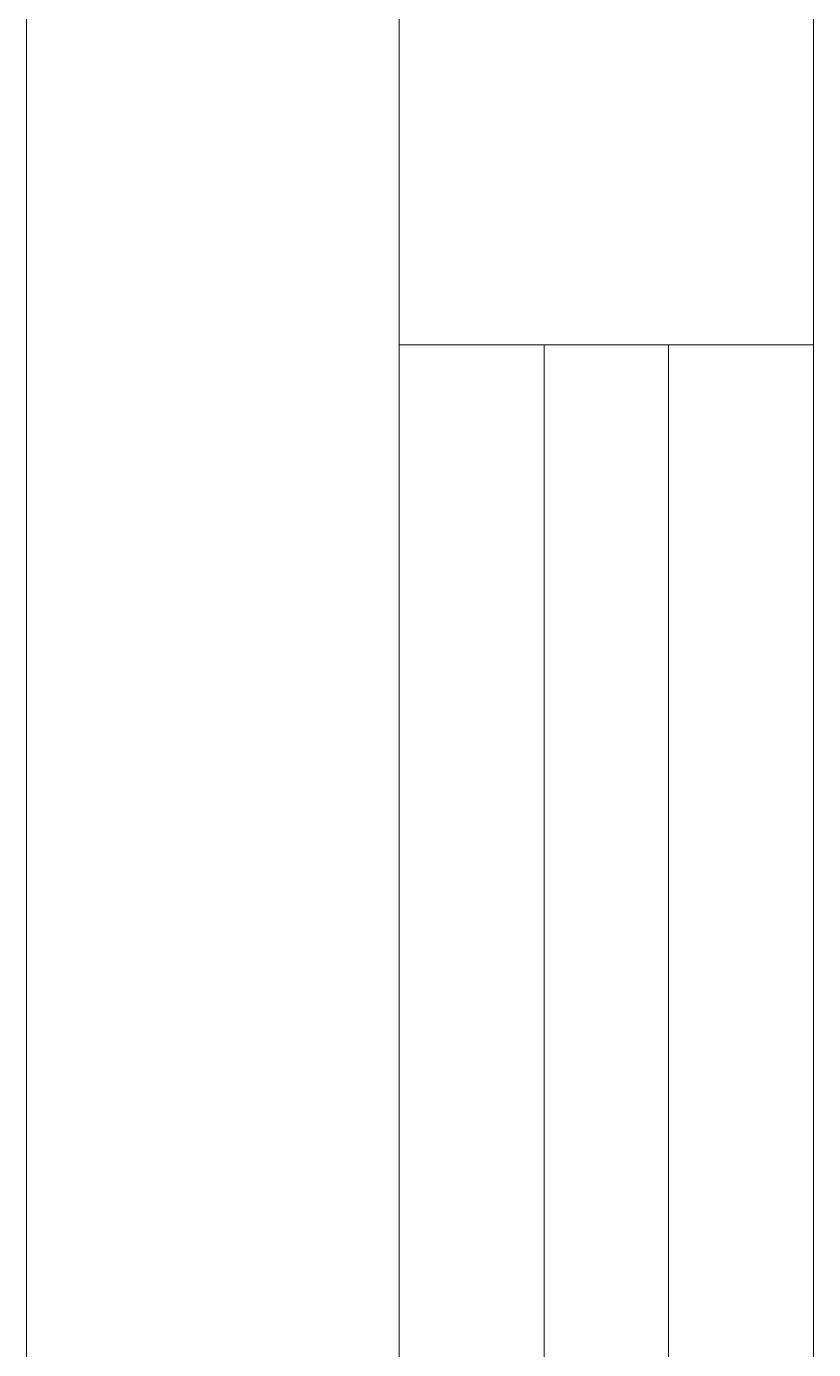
# Model space of a CAD drawing. Header units: millimetres. Extents: x -5300 to 98858, y -5196 to 93886.
# Drawn here: x 54574 to 54650, y 75825 to 75952.7 of the extents above; entities that cross this region are included whole.
import ezdxf

# ---------------------------------------------------------------- set-up
doc = ezdxf.new("R2010")
doc.units = ezdxf.units.MM
for name, color, linetype, lineweight, true_color in [('Двери', 7, 'Continuous', 18, 0x7f7f7f), ('Перекрытия', 7, 'Continuous', 18, 0x7f7f7f), ('Стены', 7, 'Continuous', 18, 0x7f7f7f)]:
    doc.layers.add(name, color=color, linetype=linetype, lineweight=lineweight, true_color=true_color)

# ---------------------------------------------------------------- blocks, each defined once
blk = doc.blocks.new('ПЕР-003 5804 - ПЕР-003 5804-240234-Подвал')
at = {"layer": 'Перекрытия', "color": 254, "true_color": 0xd4d4d4}
for p, q in [((54650, 52670), (54650, 80210)), ((54650, 80210), (54650, 52670))]:
    blk.add_line(p, q, dxfattribs=at)
blk = doc.blocks.new('ПЕР-002 130092 - ПЕР-002 130092-245519-Подвал')
at = {"layer": 'Перекрытия', "color": 254, "true_color": 0xd4d4d4}
for p, q in [((54650, 77300.95), (54650, 75100.95)), ((54650, 75100.95), (54650, 77300.95))]:
    blk.add_line(p, q, dxfattribs=at)
blk = doc.blocks.new('СТН-03 147010 - СТН-03 147010-246271-Подвал')
at = {"layer": 'Стены', "color": 254, "true_color": 0xd4d4d4}
for p, q in [((54650, 77050), (54650, 75350)), ((54650, 75400), (54650, 77000))]:
    blk.add_line(p, q, dxfattribs=at)
blk = doc.blocks.new('Дн-9 147062 - Дн-9-246376-Подвал')
at = {"layer": 'Двери', "color": 254, "true_color": 0xd4d4d4}
for p, q in [((54574, 75510), (54574, 76890)), ((54574, 75510), (54574, 76890)), ((54610, 76890), (54610, 75510)), ((54610, 75510), (54610, 76890)), ((54610, 76890), (54610, 75510)), ((54610, 75510), (54610, 76890)), ((54650, 75510), (54650, 76890)), ((54650, 76890), (54650, 75510)), ((54650, 75510), (54650, 76890)), ((54650, 76890), (54650, 75510)), ((54610, 75922), (54610, 76002)), ((54610, 76002), (54610, 75922)), ((54610, 75922), (54610, 76002)), ((54610, 76002), (54610, 75922)), ((54610, 75498), (54610, 76002)), ((54610, 75922), (54610, 76002)), ((54610, 76002), (54610, 75498)), ((54610, 76002), (54610, 75922)), ((54610, 76002), (54610, 75498)), ((54610, 75498), (54610, 76002)), ((54610, 76002), (54610, 75922)), ((54610, 75922), (54610, 76002)), ((54650, 76002), (54650, 75922)), ((54650, 75922), (54650, 76002)), ((54650, 76002), (54650, 75922)), ((54650, 75922), (54650, 76002)), ((54650, 76002), (54650, 75498)), ((54650, 75498), (54650, 76002)), ((54650, 76002), (54650, 75922)), ((54650, 75922), (54650, 76002)), ((54650, 75498), (54650, 76002)), ((54650, 75922), (54650, 76002)), ((54650, 76002), (54650, 75498)), ((54650, 76002), (54650, 75922)), ((54650, 75922), (54610, 75922)), ((54610, 75922), (54610, 75922)), ((54610, 75922), (54610, 75922)), ((54610, 75922), (54610, 75922)), ((54610, 75922), (54650, 75922)), ((54650, 75922), (54610, 75922)), ((54610, 75922), (54610, 75922)), ((54610, 75922), (54650, 75922)), ((54650, 75922), (54610, 75922)), ((54610, 75922), (54610, 75922)), ((54610, 75922), (54650, 75922)), ((54650, 75922), (54610, 75922)), ((54610, 75922), (54610, 75922)), ((54610, 75922), (54650, 75922)), ((54610, 75578), (54610, 75922)), ((54650, 75922), (54610, 75922)), ((54610, 75922), (54610, 75578)), ((54610, 75922), (54650, 75922)), ((54650, 75922), (54610, 75922)), ((54610, 75922), (54610, 75922)), ((54610, 75922), (54650, 75922)), ((54610, 75578), (54610, 75922)), ((54610, 75922), (54650, 75922)), ((54610, 75922), (54610, 75578)), ((54610, 75578), (54610, 75922)), ((54610, 75922), (54610, 75922)), ((54650, 75922), (54610, 75922)), ((54610, 75922), (54610, 75578)), ((54610, 75922), (54610, 75578)), ((54650, 75922), (54610, 75922)), ((54610, 75578), (54610, 75922)), ((54610, 75922), (54650, 75922)), ((54624, 75578), (54624, 75922)), ((54624, 75922), (54636, 75922)), ((54624, 75578), (54624, 75922)), ((54624, 75922), (54624, 75922)), ((54624, 75922), (54624, 75578)), ((54636, 75922), (54624, 75922)), ((54624, 75922), (54624, 75922)), ((54624, 75922), (54636, 75922)), ((54636, 75922), (54624, 75922)), ((54624, 75922), (54624, 75578)), ((54624, 75578), (54624, 75922)), ((54624, 75922), (54636, 75922)), ((54624, 75578), (54624, 75922)), ((54624, 75922), (54624, 75922)), ((54624, 75922), (54624, 75578)), ((54636, 75922), (54624, 75922)), ((54624, 75922), (54624, 75922)), ((54624, 75922), (54636, 75922)), ((54636, 75922), (54624, 75922)), ((54624, 75922), (54624, 75578)), ((54636, 75922), (54636, 75578)), ((54636, 75922), (54636, 75922)), ((54636, 75578), (54636, 75922)), ((54636, 75922), (54636, 75922)), ((54636, 75922), (54636, 75578)), ((54636, 75578), (54636, 75922)), ((54636, 75922), (54636, 75578)), ((54636, 75922), (54636, 75922)), ((54636, 75578), (54636, 75922)), ((54636, 75922), (54636, 75922)), ((54636, 75922), (54636, 75578)), ((54636, 75578), (54636, 75922)), ((54650, 75922), (54650, 75922)), ((54650, 75922), (54650, 75922)), ((54650, 75922), (54650, 75922)), ((54650, 75922), (54650, 75922)), ((54650, 75922), (54650, 75922)), ((54650, 75922), (54650, 75922)), ((54650, 75922), (54650, 75578)), ((54650, 75578), (54650, 75922)), ((54650, 75922), (54650, 75922)), ((54650, 75922), (54650, 75578)), ((54650, 75578), (54650, 75922)), ((54650, 75922), (54650, 75922)), ((54650, 75922), (54650, 75578)), ((54650, 75578), (54650, 75922)), ((54650, 75578), (54650, 75922)), ((54650, 75922), (54650, 75578))]:
    blk.add_line(p, q, dxfattribs=at)
blk = doc.blocks.new('Дн-9 147062 - Дн-9 147062-246380-Подвал')
blk.add_blockref('Дн-9 147062 - Дн-9-246376-Подвал', (0, 0))

msp = doc.modelspace()

# ---------------------------------------------------------------- linework, layer by layer
at = {"layer": 'Перекрытия', "color": 254, "true_color": 0xd4d4d4}
for p, q in [((54650, 80210), (54650, 52670)), ((54650, 52670), (54650, 80210))]:
    msp.add_line(p, q, dxfattribs=at)

# ---------------------------------------------------------------- block references
at = {"layer": 'Двери', "color": 254, "true_color": 0xd4d4d4}
msp.add_blockref('Дн-9 147062 - Дн-9 147062-246380-Подвал', (0, 0), dxfattribs=at)
at = {"layer": 'Перекрытия', "color": 254, "true_color": 0xd4d4d4}
for name in ['ПЕР-003 5804 - ПЕР-003 5804-240234-Подвал', 'ПЕР-002 130092 - ПЕР-002 130092-245519-Подвал']:
    msp.add_blockref(name, (0, 0), dxfattribs=at)
at = {"layer": 'Стены', "color": 254, "true_color": 0xd4d4d4}
msp.add_blockref('СТН-03 147010 - СТН-03 147010-246271-Подвал', (0, 0), dxfattribs=at)

doc.saveas('drawing.dxf')
